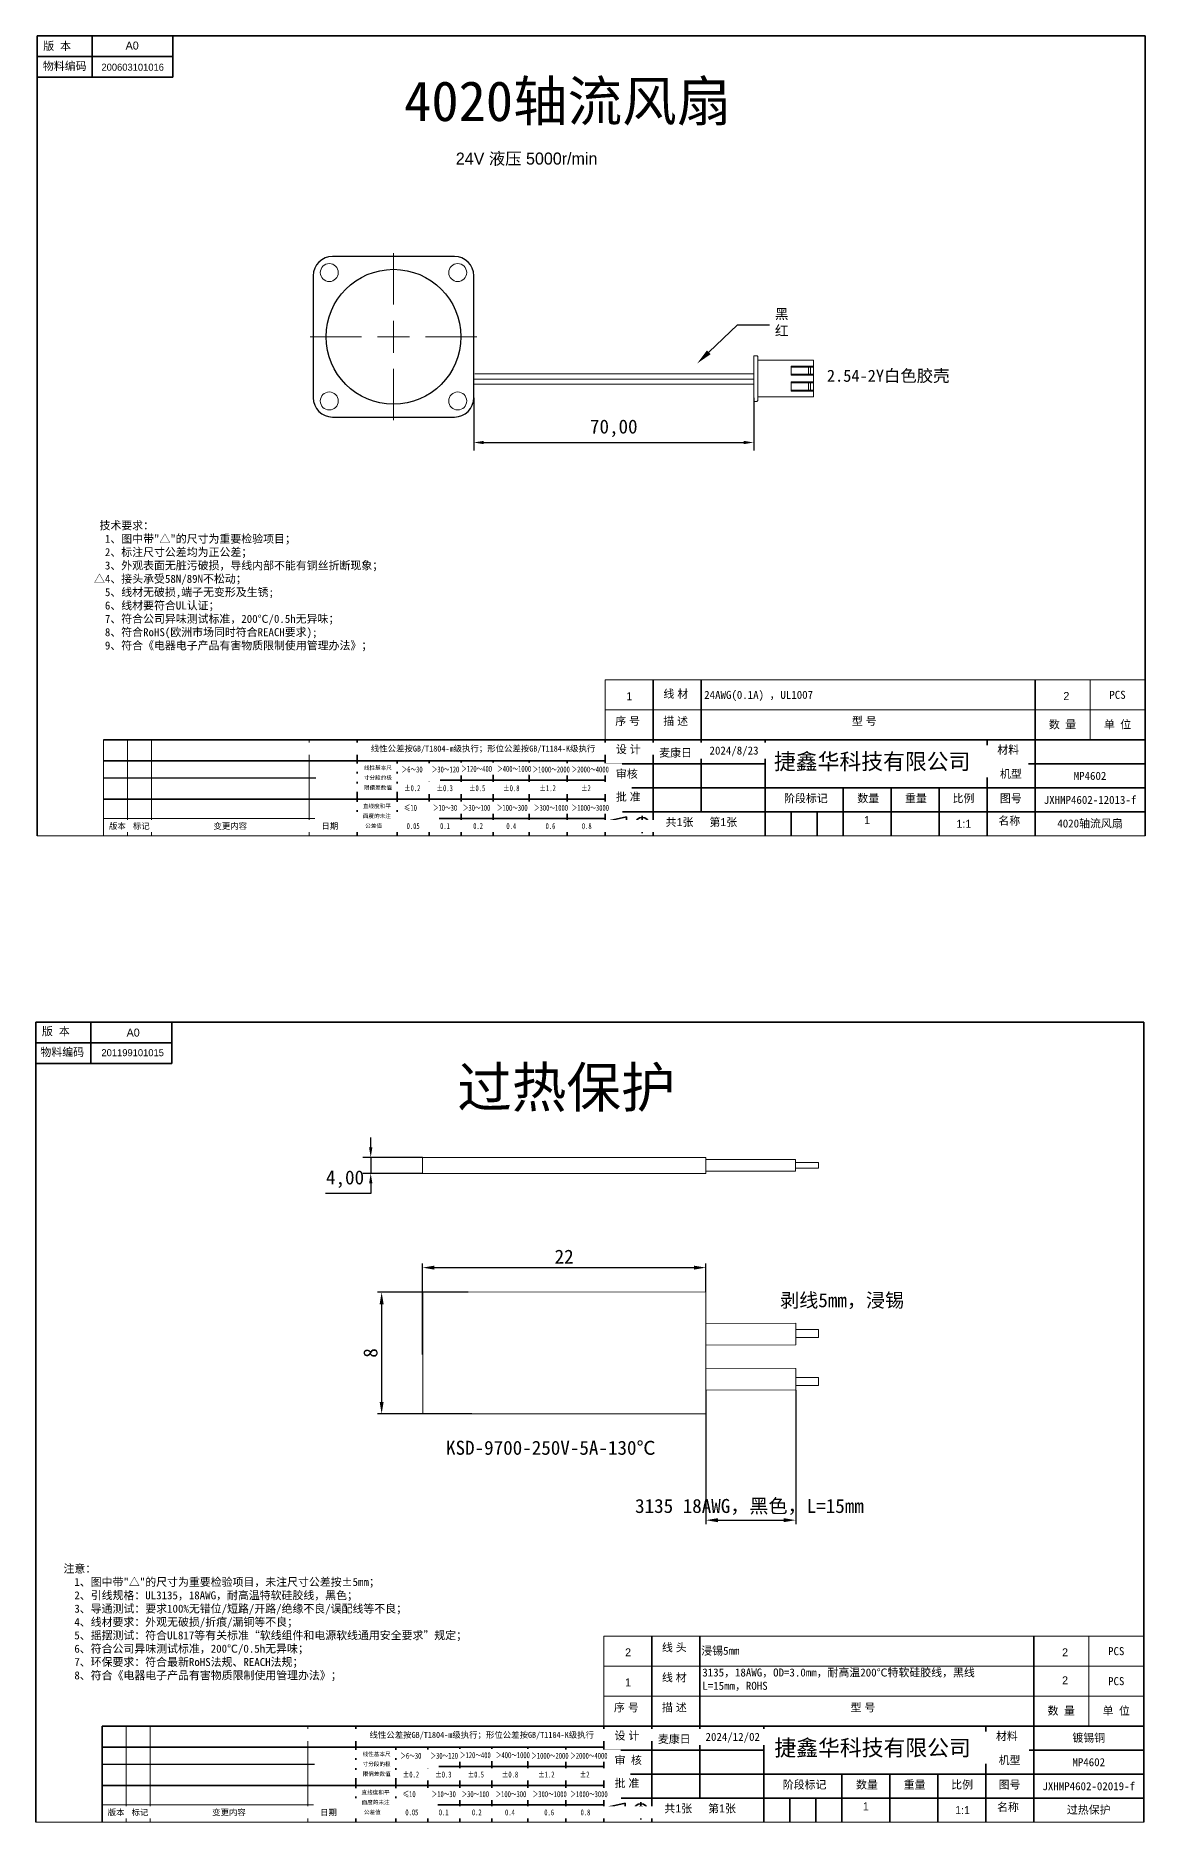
# Model space of a CAD drawing. Header units: millimetres. Extents: x -293 to 5666, y -3485 to 352.
# Drawn here: x 137.3 to 414.7, y -2159 to -1712.5 of the extents above; entities that cross this region are included whole.
import ezdxf
from ezdxf import colors
from ezdxf.entities.mleader import LeaderData, LeaderLine
from ezdxf.math import Vec2, Vec3

# ---------------------------------------------------------------- set-up
doc = ezdxf.new("R2010")
doc.units = ezdxf.units.MM
doc.header["$PDSIZE"] = -1
doc.linetypes.add('SLD-实线', pattern=[0, 0])
doc.linetypes.add('点画线', pattern=[18, 12, -2, 2, -2])
doc.layers.get('0').update_dxf_attribs({"lineweight": 18})
doc.layers.add('中心线层', color=1, linetype='点画线', lineweight=18)
doc.layers.add('更新', color=10, linetype='Continuous', lineweight=18)
doc.styles.add('SLDTEXTSTYLE0', font='')
doc.styles.add('SLDTEXTSTYLE1', font='')
doc.styles.get("Standard").update_dxf_attribs({"font": ''})
doc.styles.add('标准', font='', dxfattribs={"width": 0.667})
doc.styles.get('SLDTEXTSTYLE0').set_extended_font_data('汉仪长仿宋体')
doc.styles.get('SLDTEXTSTYLE1').set_extended_font_data('汉仪长仿宋体')
doc.styles.get('Standard').set_extended_font_data('FangSong')
doc.styles.get('标准').set_extended_font_data('宋体')
doc.dimstyles.new('ISO-25', dxfattribs={"dimtxt": 2.5, "dimasz": 2.5, "dimexe": 1.25, "dimexo": 0.625, "dimtad": 1, "dimtxsty": 'Standard', "dimcen": 2.5, "dimdle": 5, "dimadec": 0, "dimazin": 0, "dimtfac": 1, "dimtmove": 0, "dimatfit": 3, "dimfxl": 1, "dimarcsym": 0})
doc.dimstyles.new('手拉手标注样式$0', dxfattribs={"dimtxt": 3.5, "dimasz": 3, "dimexe": 1, "dimexo": 0, "dimgap": 1, "dimtad": 1, "dimdec": 1, "dimlfac": 20, "dimdsep": 46, "dimtxsty": 'Standard', "dimcen": 0, "dimdle": 6, "dimclrd": 1, "dimclre": 1, "dimclrt": 3, "dimaunit": 1, "dimadec": 0, "dimazin": 0, "dimtfac": 1, "dimtdec": 1, "dimtmove": 0, "dimatfit": 3, "dimfxl": 1, "dimtolj": 1, "dimarcsym": 0})

# ---------------------------------------------------------------- blocks, each defined once
blk = doc.blocks.new('SW_CENTERMARKSYMBOL_0')
at = {"layer": '中心线层', "color": 0}
for p, q in [((0, 5), (0, 13)), ((-5, 0), (-13, 0)), ((0, 0), (-2.5, 0)), ((0, 0), (0, 2.5)), ((0, 0), (0, -2.5)), ((0, 0), (2.5, 0)), ((5, 0), (13, 0)), ((0, -5), (0, -13))]:
    blk.add_line(p, q, dxfattribs=at)
blk = doc.blocks.new('*D1117')
at = {"color": 0, "lineweight": -2, "transparency": 16777216}
for p, q in [((246.83, -1803.01), (246.83, -1816.19)), ((316.83, -1803.01), (316.83, -1816.19)), ((249.33, -1814.19), (314.33, -1814.19))]:
    blk.add_line(p, q, dxfattribs=at)
at = {"color": 0, "transparency": 16777216}
for points in [[(249.33, -1813.78), (249.33, -1814.61), (246.83, -1814.19)], [(314.33, -1814.61), (314.33, -1813.78), (316.83, -1814.19)]]:
    blk.add_solid(points, dxfattribs=at)
at = {"layer": 'Defpoints', "color": 0, "transparency": 16777216}
for p in [(246.83, -1803.01), (316.83, -1803.01), (316.83, -1814.19)]:
    blk.add_point(p, dxfattribs=at)
at = {"color": 0, "transparency": 16777216, "insert": (281.83, -1810.65), "char_height": 3.5, "attachment_point": 5}
blk.add_mtext('\\A1;70,00', dxfattribs=at)
blk = doc.blocks.new('*D1148')
at = {"color": 1, "lineweight": -2, "transparency": 16777216}
for p, q in [((245.43, -2026.56), (222.8, -2026.56)), ((223.8, -2029.56), (223.8, -2053.98)), ((246.31, -2056.98), (222.8, -2056.98))]:
    blk.add_line(p, q, dxfattribs=at)
at = {"color": 1, "transparency": 16777216}
for points in [[(224.3, -2029.56), (223.3, -2029.56), (223.8, -2026.56)], [(223.3, -2053.98), (224.3, -2053.98), (223.8, -2056.98)]]:
    blk.add_solid(points, dxfattribs=at)
at = {"layer": 'Defpoints', "color": 0, "transparency": 16777216}
for p in [(245.43, -2026.56), (223.8, -2056.98), (246.31, -2056.98)]:
    blk.add_point(p, dxfattribs=at)
at = {"color": 3, "lineweight": 13, "transparency": 16777216, "insert": (221.03, -2041.74), "char_height": 3.5, "attachment_point": 5, "rotation": 90}
blk.add_mtext('\\A1;8', dxfattribs=at)
blk = doc.blocks.new('*D1149')
at = {"color": 1, "lineweight": -2, "transparency": 16777216}
for p, q in [((233.98, -2042.13), (233.98, -2019.42)), ((236.98, -2020.42), (301.86, -2020.42)), ((304.86, -2026.48), (304.86, -2019.42))]:
    blk.add_line(p, q, dxfattribs=at)
at = {"color": 1, "transparency": 16777216}
for points in [[(236.98, -2019.92), (236.98, -2020.92), (233.98, -2020.42)], [(301.86, -2020.92), (301.86, -2019.92), (304.86, -2020.42)]]:
    blk.add_solid(points, dxfattribs=at)
at = {"layer": 'Defpoints', "color": 0, "transparency": 16777216}
for p in [(304.86, -2020.42), (304.86, -2026.48), (233.98, -2042.13)]:
    blk.add_point(p, dxfattribs=at)
at = {"color": 3, "lineweight": 13, "transparency": 16777216, "insert": (269.42, -2017.67), "char_height": 3.5, "attachment_point": 5}
blk.add_mtext('\\A1;22', dxfattribs=at)
blk = doc.blocks.new('*D1150')
at = {"color": 1, "lineweight": -2, "transparency": 16777216}
for p, q in [((304.86, -2050.94), (304.86, -2084.54)), ((327.31, -2051.03), (327.31, -2084.54)), ((307.86, -2083.54), (324.31, -2083.54))]:
    blk.add_line(p, q, dxfattribs=at)
at = {"color": 1, "transparency": 16777216}
for points in [[(307.86, -2083.04), (307.86, -2084.04), (304.86, -2083.54)], [(324.31, -2084.04), (324.31, -2083.04), (327.31, -2083.54)]]:
    blk.add_solid(points, dxfattribs=at)
at = {"layer": 'Defpoints', "color": 0, "transparency": 16777216}
for p in [(304.86, -2050.94), (327.31, -2051.03), (327.31, -2083.54)]:
    blk.add_point(p, dxfattribs=at)
at = {"color": 3, "transparency": 16777216, "insert": (315.75, -2080.24), "char_height": 3.5, "attachment_point": 5}
blk.add_mtext('\\A1;3135 18AWG，黑色，L=15mm', dxfattribs=at)
blk = doc.blocks.new('*D1154')
at = {"color": 0, "lineweight": -2, "transparency": 16777216}
for p, q in [((221.07, -1990.37), (221.07, -1987.87)), ((233.98, -1992.87), (219.07, -1992.87)), ((221.07, -1992.87), (221.07, -1996.87)), ((233.98, -1996.87), (219.07, -1996.87)), ((221.07, -1999.37), (221.07, -2001.87)), ((221.07, -2001.87), (209.75, -2001.87))]:
    blk.add_line(p, q, dxfattribs=at)
at = {"color": 0, "transparency": 16777216}
for points in [[(220.66, -1990.37), (221.49, -1990.37), (221.07, -1992.87)], [(221.49, -1999.37), (220.66, -1999.37), (221.07, -1996.87)]]:
    blk.add_solid(points, dxfattribs=at)
at = {"layer": 'Defpoints', "color": 0, "transparency": 16777216}
for p in [(233.98, -1992.87), (221.07, -1996.87), (233.98, -1996.87)]:
    blk.add_point(p, dxfattribs=at)
at = {"color": 0, "transparency": 16777216, "insert": (214.65, -1998.32), "char_height": 3.5, "attachment_point": 5}
blk.add_mtext('\\A1;4,00', dxfattribs=at)

msp = doc.modelspace()

# ---------------------------------------------------------------- linework, layer by layer
at = {"color": 7, "linetype": 'Continuous', "lineweight": 25}
for p, q in [((151.395, -1712.5251), (137.645, -1712.5251)), ((137.645, -1712.5251), (137.645, -1717.699)), ((151.395, -1712.5251), (151.395, -1717.699)), ((151.395, -1717.699), (137.645, -1717.699)), ((242.0124, -1767.6984), (211.5157, -1767.6984)), ((206.7004, -1772.5137), (206.7004, -1803.0103)), ((246.8276, -1803.0103), (246.8276, -1772.5137)), ((211.5157, -1807.8256), (242.0124, -1807.8256)), ((217.645, -1898.1251), (154.2457, -1898.1251)), ((151.0707, -1959.0421), (137.3207, -1959.0421)), ((137.3207, -1959.0421), (137.3207, -1964.216)), ((151.0707, -1959.0421), (151.0707, -1964.216)), ((151.0707, -1964.216), (137.3207, -1964.216)), ((217.3207, -2144.6421), (153.9215, -2144.6421))]:
    msp.add_line(p, q, dxfattribs=at)
at = {"color": 7, "linetype": 'Continuous', "lineweight": 35}
for p, q in [((137.645, -1712.5251), (414.645, -1712.5251)), ((137.645, -1712.5251), (137.645, -1912.5251)), ((151.395, -1712.5251), (151.395, -1722.8443)), ((171.6381, -1712.5251), (171.6381, -1722.8443)), ((414.645, -1712.5251), (414.645, -1912.5251)), ((137.645, -1717.699), (171.6381, -1717.699)), ((137.645, -1722.8443), (171.6381, -1722.8443)), ((291.645, -1873.5251), (291.645, -1912.5251)), ((303.645, -1873.5251), (303.645, -1906.5251)), ((387.145, -1873.5251), (387.145, -1912.5251)), ((279.645, -1888.5251), (154.2457, -1888.5251)), ((217.645, -1912.5251), (217.645, -1888.5251)), ((217.645, -1888.5251), (217.645, -1912.5251)), ((279.645, -1888.5251), (279.645, -1912.5251)), ((279.645, -1888.5251), (376.4334, -1888.5251)), ((279.645, -1888.5251), (279.645, -1912.5251)), ((292.9334, -1888.5251), (280.9334, -1888.5251)), ((319.645, -1888.5251), (319.645, -1912.5251)), ((375.145, -1888.5251), (375.145, -1912.5251)), ((376.4334, -1888.5251), (414.707, -1888.5251)), ((279.645, -1893.7463), (154.2457, -1893.7463)), ((227.645, -1912.5251), (227.645, -1893.7463)), ((235.645, -1893.7463), (235.645, -1912.5251)), ((243.645, -1912.5251), (243.645, -1893.7463)), ((251.645, -1912.5251), (251.645, -1893.7463)), ((260.645, -1912.5251), (260.645, -1893.7463)), ((270.145, -1893.7463), (270.145, -1912.5251)), ((319.645, -1894.5251), (279.645, -1894.5251)), ((375.145, -1894.5251), (414.645, -1894.5251)), ((227.645, -1898.5463), (279.645, -1898.5463)), ((279.645, -1900.5251), (414.645, -1900.5251)), ((339.145, -1912.5251), (339.145, -1900.5251)), ((351.145, -1900.5251), (351.145, -1912.5251)), ((363.145, -1900.5251), (363.145, -1912.5251)), ((217.645, -1903.3463), (154.2457, -1903.3463)), ((319.645, -1906.5251), (279.645, -1906.5251)), ((414.645, -1906.5251), (319.645, -1906.5251)), ((326.145, -1912.5251), (326.145, -1906.5251)), ((332.645, -1906.5251), (332.645, -1912.5251)), ((279.645, -1908.1463), (227.645, -1908.1463)), ((285.5914, -1909.629), (279.5867, -1909.629)), ((280.9251, -1908.6352), (285.0311, -1907.7504)), ((280.9251, -1908.6352), (280.9251, -1910.6653)), ((285.0311, -1911.2469), (280.9251, -1910.6653)), ((285.0311, -1907.7504), (285.0311, -1911.2469)), ((292.0074, -1909.629), (287.1751, -1909.629)), ((288.9251, -1907.5284), (288.9251, -1911.8005)), ((137.3207, -1959.0421), (414.3207, -1959.0421)), ((137.3207, -1959.0421), (137.3207, -2159.0421)), ((151.0707, -1959.0421), (151.0707, -1969.3612)), ((171.3139, -1959.0421), (171.3139, -1969.3612)), ((414.3207, -1959.0421), (414.3207, -2159.0421)), ((137.3207, -1964.216), (171.3139, -1964.216)), ((137.3207, -1969.3612), (171.3139, -1969.3612)), ((291.3207, -2112.5421), (291.3207, -2159.0421)), ((303.3207, -2112.5421), (303.3207, -2153.0421)), ((386.8207, -2112.5421), (386.8207, -2159.0421)), ((153.9215, -2135.0421), (153.9215, -2159.0421)), ((279.3207, -2135.0421), (153.9215, -2135.0421)), ((217.3207, -2159.0421), (217.3207, -2135.0421)), ((217.3207, -2135.0421), (217.3207, -2159.0421)), ((279.3207, -2135.0421), (279.3207, -2159.0421)), ((279.3207, -2135.0421), (376.1092, -2135.0421)), ((279.3207, -2135.0421), (279.3207, -2159.0421)), ((292.6092, -2135.0421), (280.6092, -2135.0421)), ((319.3207, -2135.0421), (319.3207, -2159.0421)), ((374.8207, -2135.0421), (374.8207, -2159.0421)), ((376.1092, -2135.0421), (414.3828, -2135.0421)), ((279.3207, -2140.2633), (153.9215, -2140.2633)), ((227.3207, -2159.0421), (227.3207, -2140.2633)), ((235.3207, -2140.2633), (235.3207, -2159.0421)), ((243.3207, -2159.0421), (243.3207, -2140.2633)), ((251.3207, -2159.0421), (251.3207, -2140.2633)), ((260.3207, -2159.0421), (260.3207, -2140.2633)), ((269.8207, -2140.2633), (269.8207, -2159.0421)), ((319.3207, -2141.0421), (279.3207, -2141.0421)), ((374.8207, -2141.0421), (414.3207, -2141.0421)), ((227.3207, -2145.0633), (279.3207, -2145.0633)), ((279.3207, -2147.0421), (414.3207, -2147.0421)), ((338.8207, -2159.0421), (338.8207, -2147.0421)), ((350.8207, -2147.0421), (350.8207, -2159.0421)), ((362.8207, -2147.0421), (362.8207, -2159.0421)), ((217.3207, -2149.8633), (153.9215, -2149.8633)), ((217.3207, -2149.8633), (279.3207, -2149.8633)), ((279.3207, -2154.6633), (227.3207, -2154.6633)), ((285.2672, -2156.1459), (279.2625, -2156.1459)), ((319.3207, -2153.0421), (279.3207, -2153.0421)), ((280.6008, -2155.1521), (284.7069, -2154.2673)), ((280.6008, -2155.1521), (280.6008, -2157.1822)), ((284.7069, -2154.2673), (284.7069, -2157.7639)), ((291.6832, -2156.1459), (286.8508, -2156.1459)), ((288.6008, -2154.0453), (288.6008, -2158.3175)), ((414.3207, -2153.0421), (319.3207, -2153.0421)), ((325.8207, -2159.0421), (325.8207, -2153.0421)), ((332.3207, -2153.0421), (332.3207, -2159.0421)), ((284.7069, -2157.7639), (280.6008, -2157.1822))]:
    msp.add_line(p, q, dxfattribs=at)
for p, q in [((316.8492, -1792.493), (316.8492, -1803.9222)), ((279.645, -1873.5251), (414.6421, -1873.5251)), ((400.895, -1888.5251), (400.895, -1873.5251)), ((279.645, -1881.0251), (414.6421, -1881.0251)), ((279.3207, -2112.5421), (414.3179, -2112.5421)), ((400.5707, -2135.0421), (400.5707, -2112.5421)), ((279.3207, -2120.0421), (414.3179, -2120.0421)), ((279.3207, -2127.5421), (414.3179, -2127.5421))]:
    msp.add_line(p, q)
at = {"color": 0}
for p, q in [((246.9287, -1798.3749), (316.8492, -1798.3749)), ((247.0576, -1797.0412), (316.8492, -1797.0412)), ((233.9811, -1996.8669), (233.9811, -1992.8669)), ((233.9811, -1992.8669), (304.8581, -1992.8669)), ((304.8581, -1996.8669), (304.8581, -1992.8669)), ((304.8581, -1993.4022), (327.2567, -1993.4022)), ((327.2567, -1994.1389), (333.0528, -1994.1389)), ((333.0528, -1995.5468), (327.2567, -1995.5468)), ((333.0528, -1994.1389), (333.0528, -1995.5468)), ((233.9811, -1996.8669), (304.8581, -1996.8669)), ((304.8581, -1996.3064), (327.2567, -1996.3064)), ((327.3147, -2034.3227), (327.3147, -2039.7405)), ((327.3147, -2035.8471), (333.0528, -2035.8471)), ((333.0528, -2036.8471), (333.0528, -2035.8471)), ((327.3147, -2037.8471), (333.0528, -2037.8471)), ((333.0528, -2036.8471), (333.0528, -2037.8471)), ((327.3147, -2045.6073), (327.3147, -2051.0251)), ((327.3147, -2047.852), (333.0528, -2047.852)), ((333.0528, -2048.852), (333.0528, -2047.852)), ((333.0528, -2048.852), (333.0528, -2049.852)), ((327.3147, -2049.852), (333.0528, -2049.852))]:
    msp.add_line(p, q, dxfattribs=at)
at = {"color": 1}
msp.add_line((246.8625, -1799.5886), (316.8492, -1799.5886), dxfattribs=at)
at = {"color": 0, "linetype": 'Continuous', "lineweight": 5}
for p, q in [((414.6421, -1832.3657), (414.6421, -1888.4245)), ((414.3179, -2078.8827), (414.3179, -2134.9415))]:
    msp.add_line(p, q, dxfattribs=at)
at = {"lineweight": 5}
for p, q in [((154.2457, -1888.5251), (154.2457, -1912.5251)), ((160.2457, -1888.5251), (160.2457, -1912.5251)), ((166.2457, -1888.5251), (166.2457, -1912.5251)), ((205.6592, -1888.5251), (205.6592, -1912.5251)), ((217.645, -1908.1463), (154.2457, -1908.1463)), ((137.645, -1912.5251), (414.645, -1912.5251)), ((154.2457, -1912.5251), (217.645, -1912.5251)), ((159.9215, -2135.0421), (159.9215, -2159.0421)), ((165.9215, -2135.0421), (165.9215, -2159.0421)), ((205.335, -2135.0421), (205.335, -2159.0421)), ((217.3207, -2154.6633), (153.9215, -2154.6633)), ((137.3207, -2159.0421), (414.3207, -2159.0421)), ((153.9215, -2159.0421), (217.3207, -2159.0421))]:
    msp.add_line(p, q, dxfattribs=at)
at = {"color": 0, "linetype": 'Continuous', "lineweight": 35}
msp.add_line((217.645, -1903.3463), (279.645, -1903.3463), dxfattribs=at)
at = {"color": 7, "linetype": 'SLD-实线', "lineweight": 13}
for p, q in [((304.8581, -2026.4801), (234.1147, -2026.5605)), ((304.8581, -2026.4801), (304.8581, -2056.9901)), ((327.3147, -2034.3227), (304.8581, -2034.3942)), ((304.8581, -2039.8161), (327.3147, -2039.7405)), ((327.3147, -2045.6073), (304.8581, -2045.5316)), ((304.8581, -2050.9535), (327.3147, -2051.0251)), ((234.1147, -2056.9847), (304.8581, -2056.9901))]:
    msp.add_line(p, q, dxfattribs=at)
at = {"color": 0, "lineweight": 0}
for points in [[(317.8078, -1792.7352), (317.7868, -1792.6404), (317.7341, -1792.5667), (317.6604, -1792.514), (317.5656, -1792.493), (316.8492, -1792.493)], [(317.8078, -1803.68), (317.8078, -1792.7352)], [(331.7652, -1793.6096), (317.8078, -1793.6096)], [(331.7652, -1795.0948), (326.1394, -1795.0948), (326.1394, -1797.3596)], [(326.1394, -1795.3371), (331.7652, -1795.3371)], [(326.1394, -1797.1173), (331.7652, -1797.1173)], [(326.1394, -1797.3596), (331.7652, -1797.3596)], [(326.1394, -1801.3204), (326.1394, -1799.0556), (331.7652, -1799.0556)], [(326.1394, -1799.2979), (331.7652, -1799.2979)], [(330.4906, -1797.1173), (330.4906, -1795.3371)], [(330.4906, -1801.0781), (330.4906, -1799.2979)], [(331.0489, -1797.1173), (331.0489, -1795.3371)], [(331.0489, -1801.0781), (331.0489, -1799.2979)], [(316.8492, -1803.9222), (317.5656, -1803.9222), (317.6604, -1803.9012), (317.7341, -1803.8485), (317.7868, -1803.7748), (317.8078, -1803.68)], [(331.7652, -1802.8056), (317.8078, -1802.8056)], [(326.1394, -1801.0781), (331.7652, -1801.0781)], [(326.1394, -1801.3204), (331.7652, -1801.3204)]]:
    msp.add_lwpolyline(points, dxfattribs=at)
at = {"color": 0}
msp.add_lwpolyline([(331.7652, -1793.6096), (331.7652, -1802.8056)], dxfattribs=at)
for centre in [(210.7131, -1771.7111), (242.8149, -1771.7111), (210.7131, -1803.8129), (242.8149, -1803.8129)]:
    msp.add_circle(centre, 2.2471)
at = {"color": 7, "linetype": 'Continuous', "lineweight": 25}
msp.add_circle((226.764, -1787.762), 16.8534, dxfattribs=at)
at = {"color": 7, "linetype": 'Continuous', "lineweight": 35}
for centre, radius in [((288.9251, -1909.629), 1.75), ((288.9251, -1909.629), 1), ((288.6008, -2156.1459), 1.75), ((288.6008, -2156.1459), 1)]:
    msp.add_circle(centre, radius, dxfattribs=at)
at = {"color": 7, "linetype": 'Continuous', "lineweight": 25}
for centre, start, end in [((211.5157, -1772.5137), 90, 180), ((242.0124, -1772.5137), 0, 90), ((211.5157, -1803.0103), 180, 270), ((242.0124, -1803.0103), 270, 0)]:
    msp.add_arc(centre, 4.8153, start, end, dxfattribs=at)
at = {"layer": '更新', "color": 0}
for p, q in [((327.2567, -1993.4022), (327.2567, -1996.3064)), ((234.1147, -2026.5605), (234.1147, -2056.9847))]:
    msp.add_line(p, q, dxfattribs=at)

# ---------------------------------------------------------------- block references
at = {"xscale": 1.605088143616823, "yscale": 1.605088143616823, "zscale": 1.605088143616823}
msp.add_blockref('SW_CENTERMARKSYMBOL_0', (226.764, -1787.762), dxfattribs=at)

# ---------------------------------------------------------------- texts
at = {"color": 7, "linetype": 'Continuous', "lineweight": 35}
for s, insert, char_height, width, attachment_point, style in [(' 版  本', (138.4618, -1714.0806), 2, 24.189751, 1, 'SLDTEXTSTYLE0'), ('A0', (161.4345, -1713.9841), 2, 8.155396, 2, 'SLDTEXTSTYLE1'), ('物料编码', (139.1167, -1719.099), 2, 26.865651, 1, 'SLDTEXTSTYLE0'), ('200603101016', (161.5613, -1719.5194), 1.75, 8.261508, 2, 'SLDTEXTSTYLE1'), ('1', (284.987, -1876.6004), 2, 12.591528, 1, 'SLDTEXTSTYLE0'), ('线 材', (294.2464, -1876.0091), 2, 12.591528, 1, 'SLDTEXTSTYLE0'), ('2', (394.237, -1876.5601), 2, 12.591528, 1, 'SLDTEXTSTYLE0'), ('序 号', (282.1975, -1882.8328), 2, 12.591528, 1, 'SLDTEXTSTYLE0'), ('描 述', (294.1975, -1882.8328), 2, 12.591528, 1, 'SLDTEXTSTYLE0'), ('型 号', (341.3498, -1882.8328), 2, 12.591528, 1, 'SLDTEXTSTYLE0'), ('设 计', (282.3524, -1889.8678), 2, 12.591528, 1, 'SLDTEXTSTYLE0'), ('批 准', (282.3549, -1901.7546), 2, 12.496249, 1, 'SLDTEXTSTYLE0'), ('阶段标记', (324.3998, -1902.1243), 2, 20.265178, 1, 'SLDTEXTSTYLE0'), ('数量', (342.7209, -1902.1243), 2, 9.645199, 1, 'SLDTEXTSTYLE0'), ('重量', (354.6326, -1902.1243), 2, 9.549919, 1, 'SLDTEXTSTYLE0'), ('比例', (366.5178, -1902.1243), 2, 9.066193, 1, 'SLDTEXTSTYLE0'), ('图号', (378.3648, -1902.1243), 2, 9.410665, 1, 'SLDTEXTSTYLE0'), ('共1张', (294.7964, -1908.0785), 2, 14.069252, 1, 'SLDTEXTSTYLE0'), ('第1张', (305.748, -1908.0785), 2, 14.135734, 1, 'SLDTEXTSTYLE0'), ('1', (344.4174, -1907.5562), 2, 0.833795, 1, 'SLDTEXTSTYLE1'), ('1:1', (369.3577, -1908.4926), 2, 5.951293, 2, 'SLDTEXTSTYLE1'), ('名称', (377.9818, -1907.7444), 2, 9.571907, 1, 'SLDTEXTSTYLE0'), (' 版  本', (138.1375, -1960.3521), 2, 24.189751, 1, 'SLDTEXTSTYLE0'), ('A0', (161.6786, -1960.6747), 2, 7.01863, 2, 'SLDTEXTSTYLE1'), ('物料编码', (138.5006, -1965.5629), 2, 26.865651, 1, 'SLDTEXTSTYLE0'), ('201199101015', (161.5591, -1965.8186), 1.75, 7.01863, 2, 'SLDTEXTSTYLE1'), ('2', (284.6628, -2115.5771), 2, 12.591528, 1, 'SLDTEXTSTYLE0'), ('线 头', (293.8732, -2114.3497), 2, 12.591528, 1, 'SLDTEXTSTYLE0'), ('2', (393.9128, -2115.5771), 2, 12.591528, 1, 'SLDTEXTSTYLE0'), ('1', (284.6628, -2123.0771), 2, 12.591528, 1, 'SLDTEXTSTYLE0'), ('线 材', (293.8732, -2121.8497), 2, 12.591528, 1, 'SLDTEXTSTYLE0'), ('2', (393.9128, -2122.5715), 2, 12.591528, 1, 'SLDTEXTSTYLE0'), ('序 号', (281.8732, -2129.3497), 2, 12.591528, 1, 'SLDTEXTSTYLE0'), ('描 述', (293.8732, -2129.3497), 2, 12.591528, 1, 'SLDTEXTSTYLE0'), ('型 号', (341.0255, -2129.3497), 2, 12.591528, 1, 'SLDTEXTSTYLE0'), ('设 计', (282.0282, -2136.3848), 2, 12.591528, 1, 'SLDTEXTSTYLE0'), ('批 准', (282.0306, -2148.2716), 2, 12.496249, 1, 'SLDTEXTSTYLE0'), ('阶段标记', (324.0756, -2148.6413), 2, 20.265178, 1, 'SLDTEXTSTYLE0'), ('数量', (342.3966, -2148.6413), 2, 9.645199, 1, 'SLDTEXTSTYLE0'), ('重量', (354.3083, -2148.6413), 2, 9.549919, 1, 'SLDTEXTSTYLE0'), ('比例', (366.1936, -2148.6413), 2, 9.066193, 1, 'SLDTEXTSTYLE0'), ('图号', (378.0405, -2148.6413), 2, 9.410665, 1, 'SLDTEXTSTYLE0'), ('共1张', (294.4722, -2154.5955), 2, 14.069252, 1, 'SLDTEXTSTYLE0'), ('第1张', (305.4238, -2154.5955), 2, 14.135734, 1, 'SLDTEXTSTYLE0'), ('1', (344.0931, -2154.0732), 2, 0.833795, 1, 'SLDTEXTSTYLE1'), ('1:1', (369.0335, -2155.0096), 2, 5.951293, 2, 'SLDTEXTSTYLE1'), ('名称', (377.6576, -2154.2614), 2, 9.571907, 1, 'SLDTEXTSTYLE0')]:
    msp.add_mtext(s, dxfattribs=dict(at, insert=insert, char_height=char_height, width=width, attachment_point=attachment_point, style=style))
at = {"lineweight": 35, "char_height": 10, "width": 148.542964, "attachment_point": 5, "bg_fill": 2}
for s, insert in [('{\\C1;4020轴流风扇}', (270.3249, -1729.4216)), ('{\\C1;过热保护}', (270.0007, -1975.9385))]:
    msp.add_mtext(s, dxfattribs=dict(at, insert=insert))
at = {"color": 0, "insert": (241.2322, -1741.7261), "char_height": 3, "width": 110.621868, "attachment_point": 1, "style": 'SLDTEXTSTYLE1'}
msp.add_mtext(' 24V {\\f宋体|b0|i0|c134|p2;液压} 5000r/min ', dxfattribs=at)
at = {"color": 0, "lineweight": 5, "insert": (322.1108, -1780.8263), "char_height": 2.5, "width": 2.85848, "attachment_point": 1}
msp.add_mtext('黑红', dxfattribs=at)
at = {"color": 0, "insert": (335.1102, -1796.006), "char_height": 3, "width": 45.67104, "attachment_point": 1}
msp.add_mtext('2.54-2Y白色胶壳', dxfattribs=at)
at = {"lineweight": 5, "char_height": 2, "attachment_point": 1, "bg_fill": 2}
for s, insert, width in [(' 技术要求：\\P  1、图中带"△"的尺寸为重要检验项目；\\P  2、标注尺寸公差均为正公差；\\P  3、外观表面无脏污破损，导线内部不能有铜丝折断现象；\\P△4、接头承受58N/89N不松动；\\P  5、线材无破损,端子无变形及生锈;\\P  6、线材要符合UL认证；\\P  7、符合公司异味测试标准，200℃/0.5h无异味；\\P  8、符合RoHS(欧洲市场同时符合REACH要求);\\P  9、符合《电器电子产品有害物质限制使用管理办法》；', (151.8954, -1833.9246), 134.900057), ('注意：\\P  1、图中带"△"的尺寸为重要检验项目，未注尺寸公差按%%P5mm；\\P  2、{\\C0;引线规格：}UL3135，18AWG，耐高温特软硅胶线，黑色；\\P  3、导通测试：要求100%无错位/短路/开路/绝缘不良/误配线等不良；\\P  4、线材要求：外观无破损/折痕/漏铜等不良；\\P  5、摇摆测试：符合UL817等有关标准“软线组件和电源软线通用安全要求”规定；\\P  6、符合公司异味测试标准，200℃/0.5h无异味；\\P  7、环保要求：符合最新RoHS法规、REACH法规；\\P  8、符合《电器电子产品有害物质限制使用管理办法》；\\P ', (144.2571, -2094.6519), 106.970835)]:
    msp.add_mtext(s, dxfattribs=dict(at, insert=insert, width=width))
at = {"lineweight": 35, "char_height": 2}
for s, insert, width, attachment_point in [('{\\C1;24AWG(0.1A)} ，UL1007', (304.4345, -1876.266), 83.5, 1), ('PCS', (407.7686, -1877.2751), 13.747168, 5), ('数 量', (394.02, -1884.7751), 13.75, 5), ('单 位', (407.7671, -1884.7751), 13.75, 5), ('MP4602', (400.895, -1897.5251), 27.5, 5), ('JXHMP4602-12013-f', (400.895, -1903.5251), 27.5, 5), ('4020轴流风扇', (400.895, -1909.5251), 27.5, 5), ('{\\fSimSun|b0|i0|c134|p0;浸锡5mm}', (303.7082, -2115.1767), 83.5, 1), ('PCS', (407.4443, -2116.2921), 13.747168, 5), ('3135，18AWG，OD=3.0mm，耐高温200℃特软硅胶线，黑线\\PL=15mm，ROHS', (303.9677, -2120.6069), 94.700031, 1), ('PCS', (407.4443, -2123.7921), 13.747168, 5), ('数 量', (393.6957, -2131.2921), 13.75, 5), ('单 位', (407.4429, -2131.2921), 13.75, 5), ('镀锡铜', (400.5707, -2138.0421), 27.5, 5), ('MP4602', (400.5707, -2144.0421), 27.5, 5), ('JXHMP4602-02019-f', (400.5707, -2150.0421), 27.5, 5), ('过热保护', (400.5707, -2156.0421), 27.5, 5)]:
    msp.add_mtext(s, dxfattribs=dict(at, insert=insert, width=width, attachment_point=attachment_point))
at = {"color": 3, "char_height": 3.5, "width": 36.290429, "attachment_point": 1}
for s, insert in [('剥线5mm，浸锡', (323.4204, -2026.8161)), ('KSD-9700-250V-5A-130℃', (239.8964, -2063.6965))]:
    msp.add_mtext(s, dxfattribs=dict(at, insert=insert))

# ---------------------------------------------------------------- dimensions: what is measured, and where the dimension line sits
at = {"color": 0}
dim = msp.add_linear_dim(base=(316.8276, -1814.1949), p1=(246.8276, -1803.0103), p2=(316.8276, -1803.0103), dimstyle='ISO-25', override={"dimtxt": 3.5, "dimexe": 2, "dimexo": 0, "dimgap": 1.524, "dimtih": 1, "dimtoh": 1, "dimzin": 0, "dimadec": 2, "dimtolj": 1}, dxfattribs=at)
dim.commit()
dim.dimension.update_dxf_attribs({"geometry": '*D1117', "text_midpoint": (281.8276, -1810.6509)})
dim = msp.add_linear_dim(base=(221.0722, -1996.8669), p1=(233.9811, -1992.8669), p2=(233.9811, -1996.8669), angle=90, dimstyle='ISO-25', override={"dimtxt": 3.5, "dimexe": 2, "dimexo": 0, "dimgap": 1.524, "dimtih": 1, "dimtoh": 1, "dimzin": 0, "dimadec": 2, "dimtolj": 1}, dxfattribs=at)
dim.commit()
dim.dimension.update_dxf_attribs({"geometry": '*D1154', "text_midpoint": (214.6482, -1998.3229)})
at = {"lineweight": 13}
dim = msp.add_linear_dim(base=(304.8581, -2020.418), p1=(233.9811, -2042.1327), p2=(304.8581, -2026.4801), text='22', dimstyle='手拉手标注样式$0', override={"dimtxsty": 'Standard'}, dxfattribs=at)
dim.commit()
dim.dimension.update_dxf_attribs({"geometry": '*D1149', "text_midpoint": (269.4196, -2020.418), "dimtype": 160})
dim = msp.add_linear_dim(base=(223.802, -2056.9847), p1=(245.4274, -2026.5605), p2=(246.3135, -2056.9847), angle=90, text='8', dimstyle='手拉手标注样式$0', override={"dimtxsty": 'Standard'}, dxfattribs=at)
dim.commit()
dim.dimension.update_dxf_attribs({"geometry": '*D1148', "text_midpoint": (223.802, -2041.7351), "dimtype": 160})
at = {"color": 0}
dim = msp.add_linear_dim(base=(327.3147, -2083.5386), p1=(304.8581, -2050.9381), p2=(327.3147, -2051.0251), text='3135 18AWG，黑色，L=15mm', dimstyle='手拉手标注样式$0', override={"dimtxsty": 'Standard', "dimazin": 1}, dxfattribs=at)
dim.commit()
dim.dimension.update_dxf_attribs({"geometry": '*D1150', "text_midpoint": (315.7546, -2083.5386), "dimtype": 160})

# ---------------------------------------------------------------- leaders
ml = msp.add_multileader_mtext('Standard')
ml.set_content('', color=256)
ml.set_leader_properties()
ml.build(insert=Vec2(0, 0))
ctx = ml.context
ctx.base_point, ctx.plane_origin = Vec3(320.7263, -1784.7601), Vec3(302.6917, -1794.4285)
notes = []
notes.append((ctx, [(0, (1, 1, 0), (312.7263, -1784.7601), (1, 0), 8, [(0, [(302.6917, -1794.4285)], 256, [])])]))
ctx.mtext.insert = Vec3(322.7263, -1782.7601)
for ctx, leaders in notes:
    for number, flags, end, landing, length, lines in leaders:
        leader = LeaderData()
        leader.index, (leader.has_last_leader_line, leader.has_dogleg_vector, leader.attachment_direction) = number, flags
        leader.last_leader_point, leader.dogleg_vector, leader.dogleg_length = Vec3(end), Vec3(landing), length
        for number, points, colour, breaks in lines:
            line = LeaderLine()
            line.index, line.vertices, line.color, line.breaks = number, Vec3.list(points), colors.encode_raw_color(colour), breaks
            leader.lines.append(line)
        ctx.leaders.append(leader)

# ---------------------------------------------------------------- next in the draw order: texts
at = {"color": 7, "linetype": 'Continuous', "lineweight": 35, "char_height": 4, "width": 61.63028, "attachment_point": 1, "bg_fill": 2}
for insert in [(321.8741, -1891.9111), (321.9871, -2138.4281)]:
    msp.add_mtext('捷鑫华科技有限公司', dxfattribs=dict(at, insert=insert))
at = {"color": 7, "linetype": 'Continuous', "lineweight": 35, "char_height": 1.5, "width": 11.89955, "attachment_point": 1, "style": '标准', "bg_fill": 2}
for insert in [(228.8051, -1895.1576), (228.4809, -2141.6745)]:
    msp.add_mtext('＞6～30', dxfattribs=dict(at, insert=insert))

# ---------------------------------------------------------------- next in the draw order: linework, layer by layer
for p, q in [((387.145, -1888.5251), (400.895, -1888.5251)), ((386.8207, -2135.0421), (400.5707, -2135.0421))]:
    msp.add_line(p, q)

# ---------------------------------------------------------------- next in the draw order: texts
at = {"color": 7, "linetype": 'Continuous', "lineweight": 35, "char_height": 2, "attachment_point": 1, "style": 'SLDTEXTSTYLE0'}
for s, insert, width in [(' 材料', (376.9677, -1889.995), 12.899354), ('机型', (378.3648, -1896.0189), 9.769795), (' 材料', (376.6434, -2136.5119), 12.899354), ('机型', (378.0405, -2142.5359), 9.769795)]:
    msp.add_mtext(s, dxfattribs=dict(at, insert=insert, width=width))
at = {"color": 7, "linetype": 'Continuous', "lineweight": 35, "char_height": 1.5, "width": 11.89955, "attachment_point": 1, "style": '标准', "bg_fill": 2}
for insert in [(236.3281, -1895.1576), (236.0039, -2141.6745)]:
    msp.add_mtext('＞30～120', dxfattribs=dict(at, insert=insert))

# ---------------------------------------------------------------- next in the draw order: texts
at = {"color": 0, "linetype": 'Continuous', "lineweight": 35, "char_height": 1, "width": 30, "attachment_point": 2, "bg_fill": 2}
for insert in [(222.8663, -1894.9977), (222.5421, -2141.5147)]:
    msp.add_mtext('线性基本尺', dxfattribs=dict(at, insert=insert))
at = {"color": 7, "linetype": 'Continuous', "lineweight": 35, "char_height": 1.5, "width": 11.89955, "attachment_point": 1, "style": '标准', "bg_fill": 2}
for insert in [(243.6999, -1894.997), (243.3757, -2141.5139)]:
    msp.add_mtext('＞120～400', dxfattribs=dict(at, insert=insert))

# ---------------------------------------------------------------- next in the draw order: texts
for s, insert in [('＞400～1000', (252.6674, -1894.997)), ('%%P0.2', (229.4036, -1899.8333)), ('＞400～1000', (252.3432, -2141.5139)), ('%%P0.2', (229.0794, -2146.3502))]:
    msp.add_mtext(s, dxfattribs=dict(at, insert=insert))

# ---------------------------------------------------------------- next in the draw order: texts
for s, insert in [('＞1000～2000', (261.5203, -1895.1576)), ('≤10', (229.3588, -1904.7424)), ('＞1000～2000', (261.1961, -2141.6745)), ('≤10', (229.0345, -2151.2593))]:
    msp.add_mtext(s, dxfattribs=dict(at, insert=insert))

# ---------------------------------------------------------------- next in the draw order: texts
at = {"color": 7, "linetype": 'Continuous', "lineweight": 35, "char_height": 1.5, "width": 102.418669, "attachment_point": 2, "bg_fill": 2}
for insert in [(249.1493, -1889.9364), (248.825, -2136.4533)]:
    msp.add_mtext('线性公差按GB/T1804-m级执行；形位公差按GB/T1184-K级执行', dxfattribs=dict(at, insert=insert))
at = {"color": 7, "linetype": 'Continuous', "lineweight": 35, "char_height": 1.5, "width": 11.89955, "attachment_point": 1, "style": '标准', "bg_fill": 2}
for insert in [(244.0922, -1904.7424), (243.768, -2151.2593)]:
    msp.add_mtext('＞30～100', dxfattribs=dict(at, insert=insert))

# ---------------------------------------------------------------- next in the draw order: linework, layer by layer
for p, q in [((279.645, -1888.5251), (279.645, -1873.5251)), ((279.645, -1888.5251), (279.645, -1881.0251)), ((279.3207, -2135.0421), (279.3207, -2112.5421)), ((279.3207, -2135.0421), (279.3207, -2127.5421))]:
    msp.add_line(p, q)

# ---------------------------------------------------------------- next in the draw order: texts
at = {"color": 7, "linetype": 'Continuous', "lineweight": 35, "char_height": 2, "width": 27.117959, "attachment_point": 2, "bg_fill": 2}
for s, insert in [('2024/8/23', (311.8962, -1890.1778)), ('2024/12/02', (311.572, -2136.6947))]:
    msp.add_mtext(s, dxfattribs=dict(at, insert=insert))
at = {"color": 7, "linetype": 'Continuous', "lineweight": 35, "char_height": 1.5, "width": 11.89955, "attachment_point": 1, "style": '标准', "bg_fill": 2}
for s, insert in [('＞10～30', (236.6162, -1904.7424)), ('＞100～300', (252.5938, -1904.7424)), ('＞10～30', (236.292, -2151.2593)), ('＞100～300', (252.2695, -2151.2593))]:
    msp.add_mtext(s, dxfattribs=dict(at, insert=insert))

# ---------------------------------------------------------------- next in the draw order: texts
at = {"lineweight": 35, "char_height": 2, "width": 12, "attachment_point": 5}
for insert in [(297.2834, -1891.8351), (296.9591, -2138.3521)]:
    msp.add_mtext('麦康日', dxfattribs=dict(at, insert=insert))
at = {"color": 7, "linetype": 'Continuous', "lineweight": 35, "char_height": 1.5, "width": 11.89955, "attachment_point": 1, "style": '标准', "bg_fill": 2}
for s, insert in [('%%P0.3', (237.52, -1899.8333)), ('＞300～1000', (261.8847, -1904.7424)), ('0.05', (230.0447, -1909.2967)), ('%%P0.3', (237.1957, -2146.3502)), ('＞300～1000', (261.5605, -2151.2593)), ('0.05', (229.7205, -2155.8137))]:
    msp.add_mtext(s, dxfattribs=dict(at, insert=insert))

# ---------------------------------------------------------------- next in the draw order: texts
at = {"color": 0, "linetype": 'Continuous', "lineweight": 35, "char_height": 1, "width": 30, "attachment_point": 2, "bg_fill": 2}
for s, insert in [('寸分段的极', (222.8698, -1897.4672)), ('直线度和平', (222.6071, -1904.5645)), ('寸分段的极', (222.5455, -2143.9841)), ('直线度和平', (222.2828, -2151.0814))]:
    msp.add_mtext(s, dxfattribs=dict(at, insert=insert))
at = {"color": 7, "linetype": 'Continuous', "lineweight": 35, "char_height": 1.5, "width": 11.89955, "attachment_point": 1, "style": '标准', "bg_fill": 2}
for s, insert in [('%%P0.5', (245.6256, -1899.8333)), ('0.1', (238.4203, -1909.2967)), ('0.4', (254.9761, -1909.3086)), ('%%P0.5', (245.3014, -2146.3502)), ('0.1', (238.096, -2155.8137)), ('0.4', (254.6518, -2155.8255))]:
    msp.add_mtext(s, dxfattribs=dict(at, insert=insert))

# ---------------------------------------------------------------- next in the draw order: texts
at = {"color": 0, "linetype": 'Continuous', "lineweight": 35, "char_height": 1, "width": 30, "attachment_point": 2, "bg_fill": 2}
for s, insert in [('限偏差数值', (222.8698, -1899.9366)), ('面度的未注', (222.6071, -1907.0339)), ('限偏差数值', (222.5455, -2146.4536)), ('面度的未注', (222.2828, -2153.5509))]:
    msp.add_mtext(s, dxfattribs=dict(at, insert=insert))
at = {"color": 7, "linetype": 'Continuous', "lineweight": 35, "char_height": 1.5, "width": 11.89955, "attachment_point": 1, "style": '标准', "bg_fill": 2}
for s, insert in [('%%P0.8', (254.1765, -1899.8333)), ('0.2', (246.6893, -1909.2967)), ('0.6', (264.7813, -1909.3086)), ('%%P0.8', (253.8523, -2146.3502)), ('0.2', (246.365, -2155.8137)), ('0.6', (264.4571, -2155.8255))]:
    msp.add_mtext(s, dxfattribs=dict(at, insert=insert))

# ---------------------------------------------------------------- next in the draw order: texts
for insert in [(263.2592, -1899.8333), (262.935, -2146.3502)]:
    msp.add_mtext('%%P1.2', dxfattribs=dict(at, insert=insert))
at = {"color": 0, "linetype": 'Continuous', "lineweight": 35, "char_height": 1, "width": 30, "attachment_point": 2, "bg_fill": 2}
for insert in [(221.7874, -1909.5034), (221.4631, -2156.0203)]:
    msp.add_mtext('公差值', dxfattribs=dict(at, insert=insert))

# ---------------------------------------------------------------- next in the draw order: texts
at = {"color": 7, "linetype": 'Continuous', "lineweight": 35, "char_height": 1.5, "width": 11.89955, "attachment_point": 1, "style": '标准', "bg_fill": 2}
for insert in [(271.2614, -1895.1576), (270.9371, -2141.6745)]:
    msp.add_mtext('＞2000～4000', dxfattribs=dict(at, insert=insert))

# ---------------------------------------------------------------- next in the draw order: texts
for insert in [(273.6348, -1899.8333), (273.3105, -2146.3502)]:
    msp.add_mtext('%%P2', dxfattribs=dict(at, insert=insert))

# ---------------------------------------------------------------- next in the draw order: texts
at = {"color": 7, "linetype": 'Continuous', "lineweight": 35, "char_height": 2, "width": 9.491286, "attachment_point": 1, "style": 'SLDTEXTSTYLE0'}
for s, insert in [('审核', (282.3549, -1896.0189)), ('{\\f宋体|b0|i0|c134|p2;审 核}', (282.0306, -2142.5359))]:
    msp.add_mtext(s, dxfattribs=dict(at, insert=insert))
at = {"color": 7, "linetype": 'Continuous', "lineweight": 35, "char_height": 1.5, "width": 11.89955, "attachment_point": 1, "style": '标准', "bg_fill": 2}
for insert in [(271.3025, -1904.7424), (270.9783, -2151.2593)]:
    msp.add_mtext('＞1000～3000', dxfattribs=dict(at, insert=insert))

# ---------------------------------------------------------------- next in the draw order: texts
for insert in [(273.8526, -1909.3086), (273.5284, -2155.8255)]:
    msp.add_mtext('0.8', dxfattribs=dict(at, insert=insert))

# ---------------------------------------------------------------- next in the draw order: texts
at = {"lineweight": 5, "char_height": 1.5, "width": 106.970835, "attachment_point": 1, "bg_fill": 2}
for insert in [(181.7545, -1909.3086), (181.4303, -2155.8255)]:
    msp.add_mtext('变更内容', dxfattribs=dict(at, insert=insert))

# ---------------------------------------------------------------- next in the draw order: texts
for insert in [(208.7569, -1909.3086), (208.4327, -2155.8255)]:
    msp.add_mtext('日期', dxfattribs=dict(at, insert=insert))

# ---------------------------------------------------------------- next in the draw order: texts
for insert in [(155.6303, -1909.3086), (155.3061, -2155.8255)]:
    msp.add_mtext('版本', dxfattribs=dict(at, insert=insert))

# ---------------------------------------------------------------- next in the draw order: texts
for insert in [(161.6057, -1909.3086), (161.2815, -2155.8255)]:
    msp.add_mtext('标记', dxfattribs=dict(at, insert=insert))

doc.saveas('drawing.dxf')
